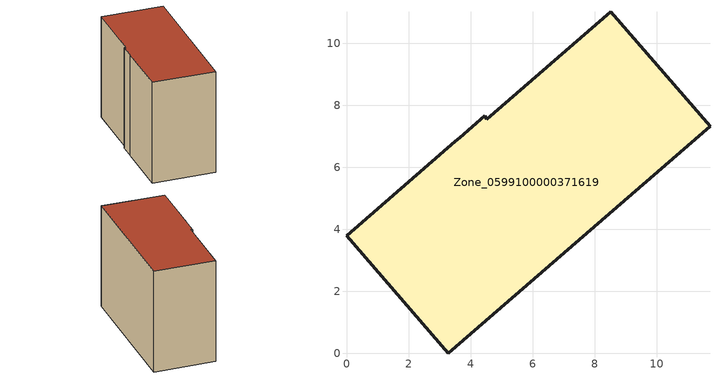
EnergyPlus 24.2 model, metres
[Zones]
Zone_0599100000371619
 floor ground (C_G): 3.51,6.84 3.65,6.95 4.46,7.66 4.52,7.55 8.53,11.02 11.72,7.33 3.28,0 0,3.79 z1.85
 wall outside (C_F): 3.28,0 11.72,7.33 8.53,11.02 4.52,7.55 4.46,7.66 3.65,6.95 3.51,6.84 0,3.79 3.28,0 z1.85:10.26
 roof outside (C_R): 3.65,6.95 3.51,6.84 0,3.79 3.28,0 11.72,7.33 8.53,11.02 4.52,7.55 4.46,7.66 z10.26
[BUILDING]
Pand.0599100000371619: North Axis=0; Terrain=City; Loads Convergence Tolerance Value=0.04; Temperature Convergence Tolerance Value=0.4; Solar Distribution=FullExterior; Maximum Number of Warmup Days=25; Minimum Number of Warmup Days=1
[Site:Location]
Rotterdam.The.Hague.AP_ZH_NLD Design_Conditions: Latitude=51.96; Longitude=4.45; Time Zone=1; Elevation=-4.5
[SITE:GROUNDTEMPERATURE:BUILDINGSURFACE]
18, 18, 18, 18, 18, 18, 18, 18, 18, 18, 18, 18
[MATERIAL] Thermal Absorptance=0.9; Solar Absorptance=0.7; Visible Absorptance=0.7
Name | Roughness | Thickness | Conductivity | Density | Specific Heat
G.TI.1992-2005 | MediumSmooth | 0.15 | 0.06 | 540 | 1210
F.TI.1992-2005 | Rough | 0.3 | 0.12 | 1920 | 840
R.TI.1992-2005 | MediumRough | 0.2 | 0.08 | 1500 | 1000
[CONSTRUCTION]
C_G: G.TI.1992-2005
C_F: F.TI.1992-2005
C_R: R.TI.1992-2005
[ZONE]
Zone_0599100000371619: Type=1; Multiplier=1; Ceiling Height=Autocalculate; Volume=Autocalculate; Floor Area=autocalculate; Part of Total Floor Area=Yes
[ZONEINFILTRATION:DESIGNFLOWRATE]
Infil_Zone_0599100000371619: Zone or ZoneList or Space or SpaceList=Zone_0599100000371619; Schedule=AlwaysOn; Design Flow Rate Calculation Method=Flow/Area; Flow Rate per Floor Area=0.0015; Constant Term Coefficient=1; Temperature Term Coefficient=0; Velocity Term Coefficient=0; Velocity Squared Term Coefficient=0
[HVACTEMPLATE:ZONE:IDEALLOADSAIRSYSTEM]
Zone_0599100000371619: Maximum Heating Supply Air Temperature=50; Minimum Cooling Supply Air Temperature=13; Maximum Heating Supply Air Humidity Ratio=0.0156; Minimum Cooling Supply Air Humidity Ratio=0.0077; Heating Limit=NoLimit; Cooling Limit=NoLimit; Dehumidification Control Type=ConstantSensibleHeatRatio; Cooling Sensible Heat Ratio=0.7; Dehumidification Setpoint=60; Humidification Control Type=None; Humidification Setpoint=30; Outdoor Air Method=None; Outdoor Air Flow Rate per Person=0.00944; Outdoor Air Flow Rate per Zone Floor Area=0; Outdoor Air Flow Rate per Zone=0; Demand Controlled Ventilation Type=None; Outdoor Air Economizer Type=NoEconomizer; Heat Recovery Type=None; Sensible Heat Recovery Effectiveness=0.7; Latent Heat Recovery Effectiveness=0.65
[ZONECONTROL:THERMOSTAT]
ThermostatControl_Zone_0599100000371619: Zone or ZoneList=Zone_0599100000371619; Control Type Schedule=DualSetpointControlType; Control 1=Thermostat_Zone_0599100000371619; Temperature Difference Between Cutout And Setpoint=0
[THERMOSTATSETPOINT:DUALSETPOINT]
Thermostat_Zone_0599100000371619: Heating Setpoint Temperature Schedule=HeatingSetpoint_Zone_0599100000371619; Cooling Setpoint Temperature Schedule=CoolingSetpoint_Zone_0599100000371619
[SCHEDULE:COMPACT]
HeatingSetpoint_Zone_0599100000371619: Through: 12/31, For: AllDays, Until: 24:00, 21
CoolingSetpoint_Zone_0599100000371619: Through: 12/31, For: AllDays, Until: 24:00, 24
DualSetpointControlType: Through: 12/31, For: AllDays, Until: 24:00, 4
AlwaysOn: Through: 12/31, For: AllDays, Until: 24:00, 1
